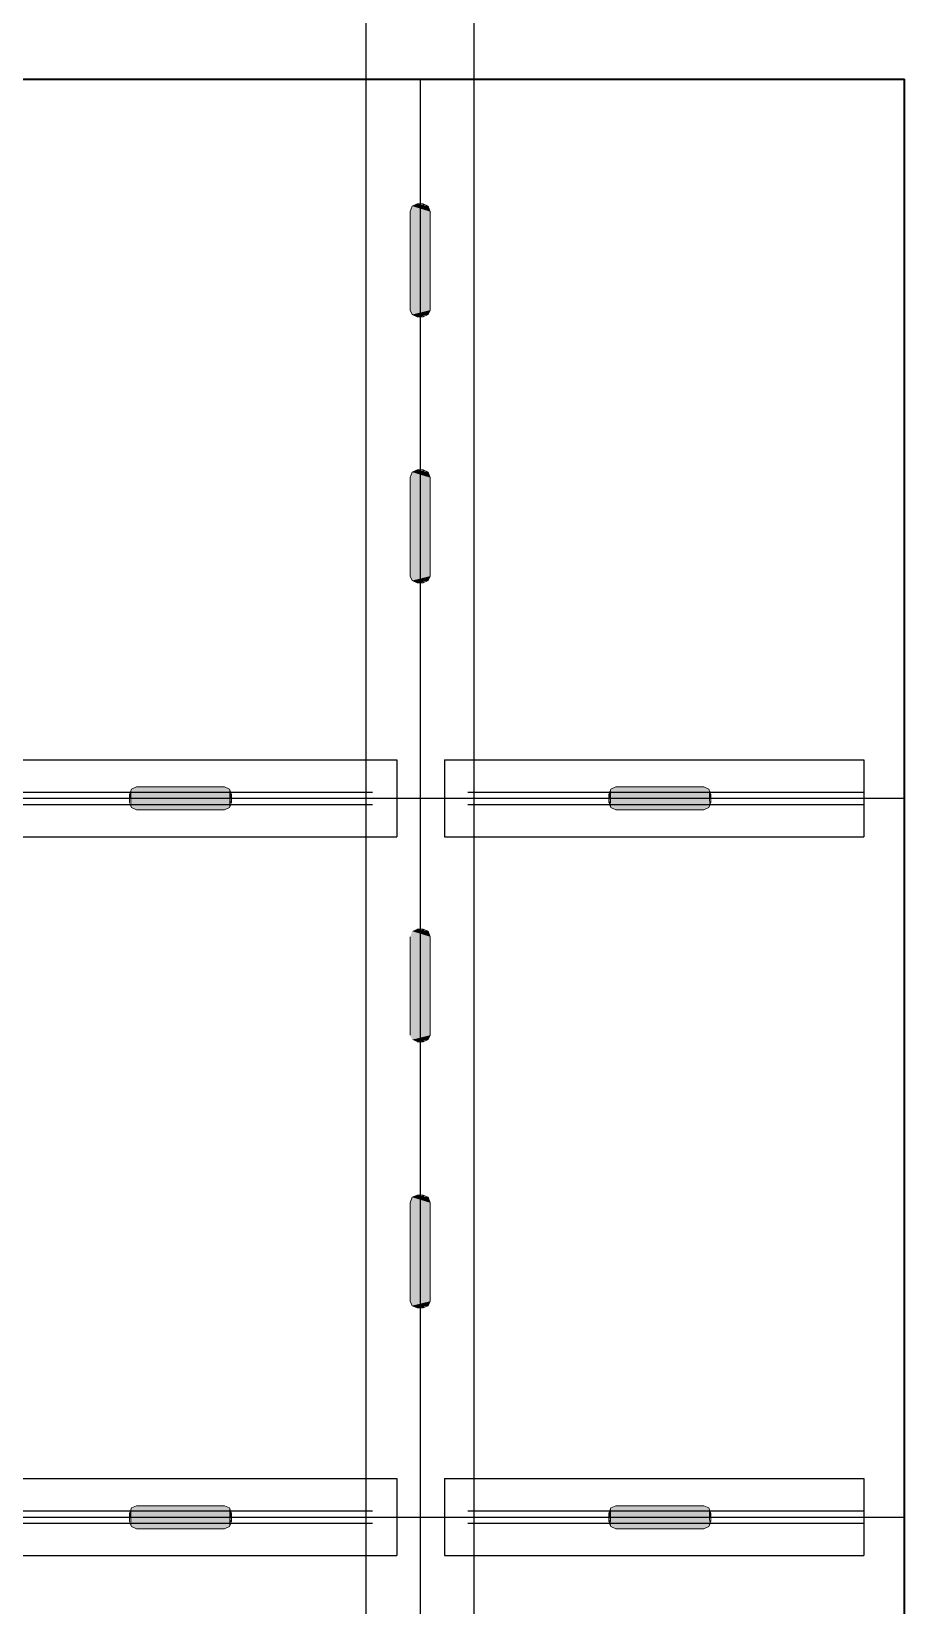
# Model space of a CAD drawing. Header units: inches. Extents: x 12838 to 25100, y 14333 to 18831.
# Drawn here: x 24463 to 25100, y 15483 to 16633 of the extents above; entities that cross this region are included whole.
import ezdxf

# ---------------------------------------------------------------- set-up
doc = ezdxf.new("R2010")
doc.units = ezdxf.units.IN
doc.header["$MEASUREMENT"] = 0
for name, color, linetype in [('1', 50, 'Continuous'), ('PDF2_Geometry', 7, 'Continuous'), ('PDF2_Solid Fills', 7, 'Continuous')]:
    doc.layers.add(name, color=color, linetype=linetype)

msp = doc.modelspace()

# ---------------------------------------------------------------- linework, layer by layer
at = {"linetype": 'ByBlock'}
for p, q in [((24746.54031, 16598.50247), (24746.54031, 14364.23628)), ((24746.54031, 16598.50247), (24746.54031, 14364.23628)), ((23871.79465, 16101.25247), (24729.60862, 16101.25247)), ((23871.79465, 16101.25247), (24729.60862, 16101.25247)), ((24729.60862, 16101.25247), (24729.60862, 16045.00247)), ((24729.60862, 16101.25247), (24729.60862, 16045.00247)), ((24764.45122, 16101.25247), (25070.63862, 16101.25247)), ((24764.45122, 16101.25247), (24764.45122, 16045.00247)), ((24764.45122, 16101.25247), (25070.63862, 16101.25247)), ((24764.45122, 16101.25247), (24764.45122, 16045.00247)), ((25070.63862, 16101.25247), (25070.63862, 16045.00247)), ((25070.63862, 16101.25247), (25070.63862, 16045.00247)), ((23824.71531, 16073.12747), (25100.46531, 16073.12747)), ((23824.71531, 16073.12747), (25100.46531, 16073.12747)), ((23871.79465, 16077.62747), (24711.66531, 16077.62747)), ((23871.79465, 16077.62747), (24711.66531, 16077.62747)), ((24781.41531, 16077.62747), (25070.63862, 16077.62747)), ((24781.41531, 16077.62747), (25070.63862, 16077.62747)), ((23871.79465, 16068.62747), (24711.66531, 16068.62747)), ((23871.79465, 16068.62747), (24711.66531, 16068.62747)), ((24781.41531, 16068.62747), (25070.63862, 16068.62747)), ((24781.41531, 16068.62747), (25070.63862, 16068.62747)), ((23871.79465, 16045.00247), (24729.60862, 16045.00247)), ((23871.79465, 16045.00247), (24729.60862, 16045.00247)), ((24764.45122, 16045.00247), (25070.63862, 16045.00247)), ((24764.45122, 16045.00247), (25070.63862, 16045.00247)), ((23871.79465, 15575.87747), (24729.60862, 15575.87747)), ((23871.79465, 15575.87747), (24729.60862, 15575.87747)), ((24729.60862, 15575.87747), (24729.60862, 15519.62747)), ((24729.60862, 15575.87747), (24729.60862, 15519.62747)), ((24764.45122, 15575.87747), (25070.63862, 15575.87747)), ((24764.45122, 15575.87747), (24764.45122, 15519.62747)), ((24764.45122, 15575.87747), (25070.63862, 15575.87747)), ((24764.45122, 15575.87747), (24764.45122, 15519.62747)), ((25070.63862, 15575.87747), (25070.63862, 15519.62747)), ((25070.63862, 15575.87747), (25070.63862, 15519.62747)), ((23871.79465, 15552.25247), (24711.66531, 15552.25247)), ((23871.79465, 15552.25247), (24711.66531, 15552.25247)), ((24781.41531, 15552.25247), (25070.63862, 15552.25247)), ((24781.41531, 15552.25247), (25070.63862, 15552.25247)), ((23824.71531, 15547.75247), (25100.46531, 15547.75247)), ((23824.71531, 15547.75247), (25100.46531, 15547.75247)), ((23871.79465, 15543.25247), (24711.66531, 15543.25247)), ((23871.79465, 15543.25247), (24711.66531, 15543.25247)), ((24781.41531, 15543.25247), (25070.63862, 15543.25247)), ((24781.41531, 15543.25247), (25070.63862, 15543.25247)), ((23871.79465, 15519.62747), (24729.60862, 15519.62747)), ((23871.79465, 15519.62747), (24729.60862, 15519.62747)), ((24764.45122, 15519.62747), (25070.63862, 15519.62747)), ((24764.45122, 15519.62747), (25070.63862, 15519.62747))]:
    msp.add_line(p, q, dxfattribs=at)
at = {"layer": '1', "linetype": 'ByBlock'}
for p, q in [((24707.16531, 14440.94844), (24707.16531, 18564.65507)), ((24785.91531, 14441.06226), (24786.11522, 18564.65507)), ((24785.91531, 14441.06226), (24785.91531, 18458.90507)), ((24707.16531, 14440.94844), (24707.16531, 18395.63183)), ((24711.66531, 16598.50247), (24781.41531, 16598.50247)), ((24711.66531, 16598.50247), (24781.41531, 16598.50247))]:
    msp.add_line(p, q, dxfattribs=at)
at = {"layer": '1', "linetype": 'ByBlock', "lineweight": 35}
for p in [(23852.84031, 16598.50247), (23852.84031, 16598.50247), (25100.46531, 14494.75247), (25100.46531, 14494.75247)]:
    msp.add_line(p, (25100.46531, 16598.50247), dxfattribs=at)
at = {"layer": 'PDF2_Geometry', "linetype": 'ByBlock', "lineweight": 18}
for p, q in [((24739.30817, 16501.80844), (24740.7546, 16505.81101)), ((24739.30817, 16501.80844), (24740.7546, 16505.81101)), ((24740.7546, 16505.81101), (24744.37067, 16507.41204)), ((24740.7546, 16505.81101), (24744.37067, 16507.41204)), ((24744.37067, 16507.41204), (24748.70996, 16507.41204)), ((24744.37067, 16507.41204), (24748.70996, 16507.41204)), ((24748.70996, 16507.41204), (24752.32603, 16505.81101)), ((24748.70996, 16507.41204), (24752.32603, 16505.81101)), ((24752.32603, 16505.81101), (24753.77246, 16501.80844)), ((24752.32603, 16505.81101), (24753.77246, 16501.80844)), ((24739.30817, 16429.76221), (24739.30817, 16501.80844)), ((24739.30817, 16429.76221), (24739.30817, 16501.80844)), ((24753.77246, 16501.80844), (24753.77246, 16429.76221)), ((24753.77246, 16501.80844), (24753.77246, 16429.76221)), ((24739.30817, 16429.76221), (24740.7546, 16426.56015)), ((24740.7546, 16426.56015), (24739.30817, 16429.76221)), ((24739.30817, 16429.76221), (24740.7546, 16426.56015)), ((24740.7546, 16426.56015), (24739.30817, 16429.76221)), ((24740.7546, 16426.56015), (24744.37067, 16424.95912)), ((24744.37067, 16424.95912), (24740.7546, 16426.56015)), ((24740.7546, 16426.56015), (24744.37067, 16424.95912)), ((24744.37067, 16424.95912), (24740.7546, 16426.56015)), ((24752.32603, 16426.56015), (24748.70996, 16424.95912)), ((24748.70996, 16424.95912), (24752.32603, 16426.56015)), ((24752.32603, 16426.56015), (24748.70996, 16424.95912)), ((24748.70996, 16424.95912), (24752.32603, 16426.56015)), ((24753.77246, 16429.76221), (24752.32603, 16426.56015)), ((24752.32603, 16426.56015), (24753.77246, 16429.76221)), ((24753.77246, 16429.76221), (24752.32603, 16426.56015)), ((24752.32603, 16426.56015), (24753.77246, 16429.76221)), ((24748.70996, 16424.95912), (24744.37067, 16424.95912)), ((24744.37067, 16424.95912), (24748.70996, 16424.95912)), ((24748.70996, 16424.95912), (24744.37067, 16424.95912)), ((24744.37067, 16424.95912), (24748.70996, 16424.95912)), ((24739.30817, 16307.40381), (24740.7546, 16311.40637)), ((24739.30817, 16307.40381), (24740.7546, 16311.40637)), ((24740.7546, 16311.40637), (24744.37067, 16313.0074)), ((24740.7546, 16311.40637), (24744.37067, 16313.0074)), ((24744.37067, 16313.0074), (24748.70996, 16313.0074)), ((24744.37067, 16313.0074), (24748.70996, 16313.0074)), ((24748.70996, 16313.0074), (24752.32603, 16311.40637)), ((24748.70996, 16313.0074), (24752.32603, 16311.40637)), ((24752.32603, 16311.40637), (24753.77246, 16307.40381)), ((24752.32603, 16311.40637), (24753.77246, 16307.40381)), ((24739.30817, 16235.35757), (24739.30817, 16307.40381)), ((24739.30817, 16235.35757), (24739.30817, 16307.40381)), ((24753.77246, 16307.40381), (24753.77246, 16235.35757)), ((24753.77246, 16307.40381), (24753.77246, 16235.35757)), ((24739.30817, 16235.35757), (24740.7546, 16232.15552)), ((24740.7546, 16232.15552), (24739.30817, 16235.35757)), ((24739.30817, 16235.35757), (24740.7546, 16232.15552)), ((24740.7546, 16232.15552), (24739.30817, 16235.35757)), ((24740.7546, 16232.15552), (24744.37067, 16230.55449)), ((24744.37067, 16230.55449), (24740.7546, 16232.15552)), ((24740.7546, 16232.15552), (24744.37067, 16230.55449)), ((24744.37067, 16230.55449), (24740.7546, 16232.15552)), ((24748.70996, 16230.55449), (24744.37067, 16230.55449)), ((24744.37067, 16230.55449), (24748.70996, 16230.55449)), ((24748.70996, 16230.55449), (24744.37067, 16230.55449)), ((24744.37067, 16230.55449), (24748.70996, 16230.55449)), ((24752.32603, 16232.15552), (24748.70996, 16230.55449)), ((24748.70996, 16230.55449), (24752.32603, 16232.15552)), ((24752.32603, 16232.15552), (24748.70996, 16230.55449)), ((24748.70996, 16230.55449), (24752.32603, 16232.15552)), ((24753.77246, 16235.35757), (24752.32603, 16232.15552)), ((24752.32603, 16232.15552), (24753.77246, 16235.35757)), ((24753.77246, 16235.35757), (24752.32603, 16232.15552)), ((24752.32603, 16232.15552), (24753.77246, 16235.35757)), ((24539.26869, 16081.42663), (24535.65262, 16079.8256)), ((24539.26869, 16081.42663), (24535.65262, 16079.8256)), ((24603.63476, 16081.42663), (24539.26869, 16081.42663)), ((24603.63476, 16081.42663), (24539.26869, 16081.42663)), ((24607.25083, 16079.8256), (24603.63476, 16081.42663)), ((24607.25083, 16079.8256), (24603.63476, 16081.42663)), ((24746.54031, 16085.37319), (24746.54031, 16073.36548)), ((24746.54031, 16085.37319), (24746.54031, 16073.36548)), ((24889.54349, 16081.44092), (24885.92741, 16079.8399)), ((24889.54349, 16081.44092), (24885.92741, 16079.8399)), ((24953.90956, 16081.44092), (24889.54349, 16081.44092)), ((24953.90956, 16081.44092), (24889.54349, 16081.44092)), ((24957.52563, 16079.8399), (24953.90956, 16081.44092)), ((24957.52563, 16079.8399), (24953.90956, 16081.44092)), ((24535.65262, 16079.8256), (24534.20619, 16075.82303)), ((24535.65262, 16079.8256), (24534.20619, 16075.82303)), ((24534.20619, 16075.82303), (24534.20619, 16070.21944)), ((24534.20619, 16075.82303), (24534.20619, 16070.21944)), ((24534.20619, 16070.21944), (24535.65262, 16066.21687)), ((24534.20619, 16070.21944), (24535.65262, 16066.21687)), ((24608.69726, 16075.82303), (24607.25083, 16079.8256)), ((24608.69726, 16075.82303), (24607.25083, 16079.8256)), ((24607.25083, 16066.21687), (24608.69726, 16070.21944)), ((24607.25083, 16066.21687), (24608.69726, 16070.21944)), ((24608.69726, 16070.21944), (24608.69726, 16075.82303)), ((24608.69726, 16070.21944), (24608.69726, 16075.82303)), ((24885.92741, 16079.8399), (24884.48099, 16075.83733)), ((24885.92741, 16079.8399), (24884.48099, 16075.83733)), ((24884.48099, 16075.83733), (24884.48099, 16070.23373)), ((24884.48099, 16075.83733), (24884.48099, 16070.23373)), ((24884.48099, 16070.23373), (24885.92741, 16066.23116)), ((24884.48099, 16070.23373), (24885.92741, 16066.23116)), ((24958.97206, 16075.83733), (24957.52563, 16079.8399)), ((24958.97206, 16075.83733), (24957.52563, 16079.8399)), ((24957.52563, 16066.23116), (24958.97206, 16070.23373)), ((24957.52563, 16066.23116), (24958.97206, 16070.23373)), ((24958.97206, 16070.23373), (24958.97206, 16075.83733)), ((24958.97206, 16070.23373), (24958.97206, 16075.83733)), ((24535.65262, 16066.21687), (24539.26869, 16064.61584)), ((24535.65262, 16066.21687), (24539.26869, 16064.61584)), ((24539.26869, 16064.61584), (24603.63476, 16064.61584)), ((24539.26869, 16064.61584), (24603.63476, 16064.61584)), ((24603.63476, 16064.61584), (24607.25083, 16066.21687)), ((24603.63476, 16064.61584), (24607.25083, 16066.21687)), ((24885.92741, 16066.23116), (24889.54349, 16064.63014)), ((24885.92741, 16066.23116), (24889.54349, 16064.63014)), ((24889.54349, 16064.63014), (24953.90956, 16064.63014)), ((24889.54349, 16064.63014), (24953.90956, 16064.63014)), ((24953.90956, 16064.63014), (24957.52563, 16066.23116)), ((24953.90956, 16064.63014), (24957.52563, 16066.23116)), ((24744.37067, 15977.53704), (24748.70996, 15977.53704)), ((24744.37067, 15977.53704), (24748.70996, 15977.53704)), ((24748.70996, 15977.53704), (24752.32603, 15975.93601)), ((24748.70996, 15977.53704), (24752.32603, 15975.93601)), ((24739.30817, 15899.88721), (24739.30817, 15971.93344)), ((24739.30817, 15899.88721), (24739.30817, 15971.93344)), ((24752.32603, 15975.93601), (24753.77246, 15971.93344)), ((24752.32603, 15975.93601), (24753.77246, 15971.93344)), ((24753.77246, 15971.93344), (24753.77246, 15899.88721)), ((24753.77246, 15971.93344), (24753.77246, 15899.88721)), ((24752.32603, 15896.68515), (24748.70996, 15895.08412)), ((24748.70996, 15895.08412), (24752.32603, 15896.68515)), ((24752.32603, 15896.68515), (24748.70996, 15895.08412)), ((24748.70996, 15895.08412), (24752.32603, 15896.68515)), ((24753.77246, 15899.88721), (24752.32603, 15896.68515)), ((24752.32603, 15896.68515), (24753.77246, 15899.88721)), ((24753.77246, 15899.88721), (24752.32603, 15896.68515)), ((24752.32603, 15896.68515), (24753.77246, 15899.88721)), ((24748.70996, 15895.08412), (24744.37067, 15895.08412)), ((24744.37067, 15895.08412), (24748.70996, 15895.08412)), ((24748.70996, 15895.08412), (24744.37067, 15895.08412)), ((24744.37067, 15895.08412), (24748.70996, 15895.08412)), ((24739.30817, 15777.52881), (24740.7546, 15781.53137)), ((24739.30817, 15777.52881), (24740.7546, 15781.53137)), ((24740.7546, 15781.53137), (24744.37067, 15783.1324)), ((24740.7546, 15781.53137), (24744.37067, 15783.1324)), ((24744.37067, 15783.1324), (24748.70996, 15783.1324)), ((24744.37067, 15783.1324), (24748.70996, 15783.1324)), ((24748.70996, 15783.1324), (24752.32603, 15781.53137)), ((24748.70996, 15783.1324), (24752.32603, 15781.53137)), ((24752.32603, 15781.53137), (24753.77246, 15777.52881)), ((24752.32603, 15781.53137), (24753.77246, 15777.52881)), ((24739.30817, 15705.48257), (24739.30817, 15777.52881)), ((24739.30817, 15705.48257), (24739.30817, 15777.52881)), ((24753.77246, 15777.52881), (24753.77246, 15705.48257)), ((24753.77246, 15777.52881), (24753.77246, 15705.48257)), ((24739.30817, 15705.48257), (24740.7546, 15702.28052)), ((24740.7546, 15702.28052), (24739.30817, 15705.48257)), ((24739.30817, 15705.48257), (24740.7546, 15702.28052)), ((24740.7546, 15702.28052), (24739.30817, 15705.48257)), ((24740.7546, 15702.28052), (24744.37067, 15700.67949)), ((24744.37067, 15700.67949), (24740.7546, 15702.28052)), ((24740.7546, 15702.28052), (24744.37067, 15700.67949)), ((24744.37067, 15700.67949), (24740.7546, 15702.28052)), ((24748.70996, 15700.67949), (24744.37067, 15700.67949)), ((24744.37067, 15700.67949), (24748.70996, 15700.67949)), ((24748.70996, 15700.67949), (24744.37067, 15700.67949)), ((24744.37067, 15700.67949), (24748.70996, 15700.67949)), ((24752.32603, 15702.28052), (24748.70996, 15700.67949)), ((24748.70996, 15700.67949), (24752.32603, 15702.28052)), ((24752.32603, 15702.28052), (24748.70996, 15700.67949)), ((24748.70996, 15700.67949), (24752.32603, 15702.28052)), ((24753.77246, 15705.48257), (24752.32603, 15702.28052)), ((24752.32603, 15702.28052), (24753.77246, 15705.48257)), ((24753.77246, 15705.48257), (24752.32603, 15702.28052)), ((24752.32603, 15702.28052), (24753.77246, 15705.48257)), ((24535.65262, 15554.4506), (24534.20619, 15550.44803)), ((24535.65262, 15554.4506), (24534.20619, 15550.44803)), ((24539.26869, 15556.05163), (24535.65262, 15554.4506)), ((24539.26869, 15556.05163), (24535.65262, 15554.4506)), ((24603.63476, 15556.05163), (24539.26869, 15556.05163)), ((24603.63476, 15556.05163), (24539.26869, 15556.05163)), ((24607.25083, 15554.4506), (24603.63476, 15556.05163)), ((24607.25083, 15554.4506), (24603.63476, 15556.05163)), ((24608.69726, 15550.44803), (24607.25083, 15554.4506)), ((24608.69726, 15550.44803), (24607.25083, 15554.4506)), ((24885.92741, 15554.4649), (24884.48099, 15550.46233)), ((24885.92741, 15554.4649), (24884.48099, 15550.46233)), ((24889.54349, 15556.06592), (24885.92741, 15554.4649)), ((24889.54349, 15556.06592), (24885.92741, 15554.4649)), ((24953.90956, 15556.06592), (24889.54349, 15556.06592)), ((24953.90956, 15556.06592), (24889.54349, 15556.06592)), ((24957.52563, 15554.4649), (24953.90956, 15556.06592)), ((24957.52563, 15554.4649), (24953.90956, 15556.06592)), ((24958.97206, 15550.46233), (24957.52563, 15554.4649)), ((24958.97206, 15550.46233), (24957.52563, 15554.4649)), ((24534.20619, 15550.44803), (24534.20619, 15544.84444)), ((24534.20619, 15550.44803), (24534.20619, 15544.84444)), ((24534.20619, 15544.84444), (24535.65262, 15540.84187)), ((24534.20619, 15544.84444), (24535.65262, 15540.84187)), ((24535.65262, 15540.84187), (24539.26869, 15539.24084)), ((24535.65262, 15540.84187), (24539.26869, 15539.24084)), ((24603.63476, 15539.24084), (24607.25083, 15540.84187)), ((24603.63476, 15539.24084), (24607.25083, 15540.84187)), ((24607.25083, 15540.84187), (24608.69726, 15544.84444)), ((24607.25083, 15540.84187), (24608.69726, 15544.84444)), ((24608.69726, 15544.84444), (24608.69726, 15550.44803)), ((24608.69726, 15544.84444), (24608.69726, 15550.44803)), ((24884.48099, 15550.46233), (24884.48099, 15544.85873)), ((24884.48099, 15550.46233), (24884.48099, 15544.85873)), ((24884.48099, 15544.85873), (24885.92741, 15540.85616)), ((24884.48099, 15544.85873), (24885.92741, 15540.85616)), ((24885.92741, 15540.85616), (24889.54349, 15539.25514)), ((24885.92741, 15540.85616), (24889.54349, 15539.25514)), ((24953.90956, 15539.25514), (24957.52563, 15540.85616)), ((24953.90956, 15539.25514), (24957.52563, 15540.85616)), ((24957.52563, 15540.85616), (24958.97206, 15544.85873)), ((24957.52563, 15540.85616), (24958.97206, 15544.85873)), ((24958.97206, 15544.85873), (24958.97206, 15550.46233)), ((24958.97206, 15544.85873), (24958.97206, 15550.46233)), ((24539.26869, 15539.24084), (24603.63476, 15539.24084)), ((24539.26869, 15539.24084), (24603.63476, 15539.24084)), ((24889.54349, 15539.25514), (24953.90956, 15539.25514)), ((24889.54349, 15539.25514), (24953.90956, 15539.25514))]:
    msp.add_line(p, q, dxfattribs=at)
at = {"layer": 'PDF2_Geometry', "linetype": 'ByBlock', "lineweight": 9}
for p, q in [((24534.92941, 16067.8179), (24535.65262, 16066.21687)), ((24535.65262, 16066.21687), (24534.92941, 16067.8179)), ((24534.92941, 16067.8179), (24534.92941, 16067.8179)), ((24534.92941, 16067.8179), (24535.65262, 16066.21687)), ((24535.65262, 16066.21687), (24534.92941, 16067.8179)), ((24534.92941, 16067.8179), (24534.92941, 16067.8179)), ((24607.97405, 16067.8179), (24607.25083, 16066.21687)), ((24607.25083, 16066.21687), (24607.97405, 16067.8179)), ((24607.97405, 16067.8179), (24607.25083, 16066.21687)), ((24607.25083, 16066.21687), (24607.97405, 16067.8179)), ((24607.97405, 16067.8179), (24607.97405, 16067.8179)), ((24607.97405, 16067.8179), (24607.97405, 16067.8179)), ((24885.2042, 16067.83219), (24885.92741, 16066.23116)), ((24885.92741, 16066.23116), (24885.2042, 16067.83219)), ((24885.2042, 16067.83219), (24885.2042, 16067.83219)), ((24885.2042, 16067.83219), (24885.92741, 16066.23116)), ((24885.92741, 16066.23116), (24885.2042, 16067.83219)), ((24885.2042, 16067.83219), (24885.2042, 16067.83219)), ((24958.24884, 16067.83219), (24957.52563, 16066.23116)), ((24957.52563, 16066.23116), (24958.24884, 16067.83219)), ((24958.24884, 16067.83219), (24957.52563, 16066.23116)), ((24957.52563, 16066.23116), (24958.24884, 16067.83219)), ((24958.24884, 16067.83219), (24958.24884, 16067.83219)), ((24958.24884, 16067.83219), (24958.24884, 16067.83219)), ((24534.92941, 15542.4429), (24535.65262, 15540.84187)), ((24535.65262, 15540.84187), (24534.92941, 15542.4429)), ((24534.92941, 15542.4429), (24534.92941, 15542.4429)), ((24534.92941, 15542.4429), (24535.65262, 15540.84187)), ((24535.65262, 15540.84187), (24534.92941, 15542.4429)), ((24534.92941, 15542.4429), (24534.92941, 15542.4429)), ((24607.97405, 15542.4429), (24607.25083, 15540.84187)), ((24607.25083, 15540.84187), (24607.97405, 15542.4429)), ((24607.97405, 15542.4429), (24607.25083, 15540.84187)), ((24607.25083, 15540.84187), (24607.97405, 15542.4429)), ((24607.97405, 15542.4429), (24607.97405, 15542.4429)), ((24607.97405, 15542.4429), (24607.97405, 15542.4429)), ((24885.2042, 15542.45719), (24885.92741, 15540.85616)), ((24885.92741, 15540.85616), (24885.2042, 15542.45719)), ((24885.2042, 15542.45719), (24885.2042, 15542.45719)), ((24885.2042, 15542.45719), (24885.92741, 15540.85616)), ((24885.92741, 15540.85616), (24885.2042, 15542.45719)), ((24885.2042, 15542.45719), (24885.2042, 15542.45719)), ((24958.24884, 15542.45719), (24957.52563, 15540.85616)), ((24957.52563, 15540.85616), (24958.24884, 15542.45719)), ((24958.24884, 15542.45719), (24957.52563, 15540.85616)), ((24957.52563, 15540.85616), (24958.24884, 15542.45719)), ((24958.24884, 15542.45719), (24958.24884, 15542.45719)), ((24958.24884, 15542.45719), (24958.24884, 15542.45719))]:
    msp.add_line(p, q, dxfattribs=at)
at = {"layer": 'PDF2_Solid Fills', "linetype": 'ByBlock', "transparency": 33554559}
for points in [[(24739.30817, 16501.80844), (24740.7546, 16505.81101), (24753.77246, 16501.80844)], [(24739.30817, 16501.80844), (24740.7546, 16505.81101), (24753.77246, 16501.80844)], [(24740.7546, 16505.81101), (24744.37067, 16507.41204), (24748.70996, 16507.41204)], [(24752.32603, 16505.81101), (24740.7546, 16505.81101), (24744.37067, 16507.41204)], [(24740.7546, 16505.81101), (24744.37067, 16507.41204), (24744.37067, 16507.41204)], [(24740.7546, 16505.81101), (24744.37067, 16507.41204), (24748.70996, 16507.41204)], [(24752.32603, 16505.81101), (24740.7546, 16505.81101), (24744.37067, 16507.41204)], [(24740.7546, 16505.81101), (24744.37067, 16507.41204), (24744.37067, 16507.41204)], [(24740.7546, 16505.81101), (24753.77246, 16501.80844), (24752.32603, 16505.81101)], [(24740.7546, 16505.81101), (24753.77246, 16501.80844), (24752.32603, 16505.81101)], [(24752.32603, 16505.81101), (24752.32603, 16505.81101), (24744.37067, 16507.41204)], [(24752.32603, 16505.81101), (24752.32603, 16505.81101), (24744.37067, 16507.41204)], [(24747.98674, 16506.61152), (24749.43317, 16505.81101), (24746.54031, 16506.61152)], [(24747.98674, 16506.61152), (24749.43317, 16505.81101), (24746.54031, 16506.61152)], [(24750.15638, 16506.61152), (24748.70996, 16507.41204), (24747.98674, 16506.61152)], [(24750.15638, 16506.61152), (24748.70996, 16507.41204), (24747.98674, 16506.61152)], [(24749.43317, 16506.61152), (24747.98674, 16506.61152), (24749.43317, 16505.81101)], [(24749.43317, 16506.61152), (24747.98674, 16506.61152), (24749.43317, 16505.81101)], [(24749.43317, 16506.61152), (24747.98674, 16506.61152), (24749.43317, 16505.81101)], [(24749.43317, 16506.61152), (24747.98674, 16506.61152), (24749.43317, 16505.81101)], [(24748.70996, 16507.41204), (24752.32603, 16505.81101), (24752.32603, 16505.81101)], [(24748.70996, 16507.41204), (24752.32603, 16505.81101), (24752.32603, 16505.81101)], [(24750.15638, 16506.61152), (24752.32603, 16505.81101), (24750.8796, 16506.61152)], [(24750.15638, 16506.61152), (24752.32603, 16505.81101), (24750.8796, 16506.61152)], [(24739.30817, 16429.76221), (24739.30817, 16501.80844), (24753.77246, 16429.76221)], [(24739.30817, 16501.80844), (24753.77246, 16429.76221), (24753.77246, 16501.80844)], [(24739.30817, 16429.76221), (24739.30817, 16501.80844), (24753.77246, 16429.76221)], [(24739.30817, 16501.80844), (24753.77246, 16429.76221), (24753.77246, 16501.80844)], [(24739.30817, 16429.76221), (24740.7546, 16426.56015), (24753.77246, 16429.76221)], [(24739.30817, 16429.76221), (24740.7546, 16426.56015), (24753.77246, 16429.76221)], [(24740.7546, 16426.56015), (24753.77246, 16429.76221), (24752.32603, 16426.56015)], [(24740.7546, 16426.56015), (24753.77246, 16429.76221), (24752.32603, 16426.56015)], [(24740.7546, 16426.56015), (24744.37067, 16424.95912), (24748.70996, 16424.95912)], [(24752.32603, 16426.56015), (24740.7546, 16426.56015), (24744.37067, 16424.95912)], [(24740.7546, 16426.56015), (24744.37067, 16424.95912), (24744.37067, 16424.95912)], [(24740.7546, 16426.56015), (24744.37067, 16424.95912), (24748.70996, 16424.95912)], [(24752.32603, 16426.56015), (24740.7546, 16426.56015), (24744.37067, 16424.95912)], [(24740.7546, 16426.56015), (24744.37067, 16424.95912), (24744.37067, 16424.95912)], [(24752.32603, 16426.56015), (24752.32603, 16426.56015), (24744.37067, 16424.95912)], [(24752.32603, 16426.56015), (24752.32603, 16426.56015), (24744.37067, 16424.95912)], [(24749.43317, 16425.75964), (24746.54031, 16424.95912), (24747.98674, 16425.75964)], [(24749.43317, 16425.75964), (24746.54031, 16424.95912), (24747.98674, 16425.75964)], [(24750.15638, 16425.75964), (24748.70996, 16424.95912), (24747.98674, 16425.75964)], [(24750.15638, 16425.75964), (24748.70996, 16424.95912), (24747.98674, 16425.75964)], [(24748.70996, 16424.95912), (24752.32603, 16426.56015), (24752.32603, 16426.56015)], [(24748.70996, 16424.95912), (24752.32603, 16426.56015), (24752.32603, 16426.56015)], [(24750.15638, 16425.75964), (24752.32603, 16426.56015), (24750.8796, 16425.75964)], [(24750.15638, 16425.75964), (24752.32603, 16426.56015), (24750.8796, 16425.75964)], [(24739.30817, 16307.40381), (24740.7546, 16311.40637), (24753.77246, 16307.40381)], [(24739.30817, 16307.40381), (24740.7546, 16311.40637), (24753.77246, 16307.40381)], [(24740.7546, 16311.40637), (24744.37067, 16313.0074), (24748.70996, 16313.0074)], [(24752.32603, 16311.40637), (24740.7546, 16311.40637), (24744.37067, 16313.0074)], [(24740.7546, 16311.40637), (24744.37067, 16313.0074), (24744.37067, 16313.0074)], [(24740.7546, 16311.40637), (24744.37067, 16313.0074), (24748.70996, 16313.0074)], [(24752.32603, 16311.40637), (24740.7546, 16311.40637), (24744.37067, 16313.0074)], [(24740.7546, 16311.40637), (24744.37067, 16313.0074), (24744.37067, 16313.0074)], [(24740.7546, 16311.40637), (24753.77246, 16307.40381), (24752.32603, 16311.40637)], [(24740.7546, 16311.40637), (24753.77246, 16307.40381), (24752.32603, 16311.40637)], [(24752.32603, 16311.40637), (24752.32603, 16311.40637), (24744.37067, 16313.0074)], [(24752.32603, 16311.40637), (24752.32603, 16311.40637), (24744.37067, 16313.0074)], [(24747.98674, 16312.20689), (24749.43317, 16311.40637), (24746.54031, 16312.20689)], [(24747.98674, 16312.20689), (24749.43317, 16311.40637), (24746.54031, 16312.20689)], [(24750.15638, 16312.20689), (24748.70996, 16313.0074), (24747.98674, 16312.20689)], [(24750.15638, 16312.20689), (24748.70996, 16313.0074), (24747.98674, 16312.20689)], [(24749.43317, 16312.20689), (24747.98674, 16312.20689), (24749.43317, 16311.40637)], [(24749.43317, 16312.20689), (24747.98674, 16312.20689), (24749.43317, 16311.40637)], [(24749.43317, 16312.20689), (24747.98674, 16312.20689), (24749.43317, 16311.40637)], [(24749.43317, 16312.20689), (24747.98674, 16312.20689), (24749.43317, 16311.40637)], [(24748.70996, 16313.0074), (24752.32603, 16311.40637), (24752.32603, 16311.40637)], [(24748.70996, 16313.0074), (24752.32603, 16311.40637), (24752.32603, 16311.40637)], [(24750.15638, 16312.20689), (24752.32603, 16311.40637), (24750.8796, 16312.20689)], [(24750.15638, 16312.20689), (24752.32603, 16311.40637), (24750.8796, 16312.20689)], [(24739.30817, 16235.35757), (24739.30817, 16307.40381), (24753.77246, 16235.35757)], [(24739.30817, 16307.40381), (24753.77246, 16235.35757), (24753.77246, 16307.40381)], [(24739.30817, 16235.35757), (24739.30817, 16307.40381), (24753.77246, 16235.35757)], [(24739.30817, 16307.40381), (24753.77246, 16235.35757), (24753.77246, 16307.40381)], [(24739.30817, 16235.35757), (24740.7546, 16232.15552), (24753.77246, 16235.35757)], [(24739.30817, 16235.35757), (24740.7546, 16232.15552), (24753.77246, 16235.35757)], [(24740.7546, 16232.15552), (24753.77246, 16235.35757), (24752.32603, 16232.15552)], [(24740.7546, 16232.15552), (24753.77246, 16235.35757), (24752.32603, 16232.15552)], [(24740.7546, 16232.15552), (24744.37067, 16230.55449), (24748.70996, 16230.55449)], [(24752.32603, 16232.15552), (24740.7546, 16232.15552), (24744.37067, 16230.55449)], [(24740.7546, 16232.15552), (24744.37067, 16230.55449), (24744.37067, 16230.55449)], [(24740.7546, 16232.15552), (24744.37067, 16230.55449), (24748.70996, 16230.55449)], [(24752.32603, 16232.15552), (24740.7546, 16232.15552), (24744.37067, 16230.55449)], [(24740.7546, 16232.15552), (24744.37067, 16230.55449), (24744.37067, 16230.55449)], [(24752.32603, 16232.15552), (24752.32603, 16232.15552), (24744.37067, 16230.55449)], [(24752.32603, 16232.15552), (24752.32603, 16232.15552), (24744.37067, 16230.55449)], [(24749.43317, 16231.35501), (24746.54031, 16230.55449), (24747.98674, 16231.35501)], [(24749.43317, 16231.35501), (24746.54031, 16230.55449), (24747.98674, 16231.35501)], [(24750.15638, 16231.35501), (24748.70996, 16230.55449), (24747.98674, 16231.35501)], [(24750.15638, 16231.35501), (24748.70996, 16230.55449), (24747.98674, 16231.35501)], [(24748.70996, 16230.55449), (24752.32603, 16232.15552), (24752.32603, 16232.15552)], [(24748.70996, 16230.55449), (24752.32603, 16232.15552), (24752.32603, 16232.15552)], [(24750.15638, 16231.35501), (24752.32603, 16232.15552), (24750.8796, 16231.35501)], [(24750.15638, 16231.35501), (24752.32603, 16232.15552), (24750.8796, 16231.35501)], [(24539.26869, 16081.42663), (24535.65262, 16079.8256), (24539.26869, 16064.61584)], [(24539.26869, 16081.42663), (24535.65262, 16079.8256), (24539.26869, 16064.61584)], [(24539.26869, 16081.42663), (24603.63476, 16081.42663), (24539.26869, 16064.61584)], [(24603.63476, 16081.42663), (24539.26869, 16064.61584), (24603.63476, 16064.61584)], [(24539.26869, 16081.42663), (24603.63476, 16081.42663), (24539.26869, 16064.61584)], [(24603.63476, 16081.42663), (24539.26869, 16064.61584), (24603.63476, 16064.61584)], [(24603.63476, 16081.42663), (24607.25083, 16079.8256), (24603.63476, 16064.61584)], [(24603.63476, 16081.42663), (24607.25083, 16079.8256), (24603.63476, 16064.61584)], [(24889.54349, 16081.44092), (24885.92741, 16079.8399), (24889.54349, 16064.63014)], [(24889.54349, 16081.44092), (24885.92741, 16079.8399), (24889.54349, 16064.63014)], [(24889.54349, 16081.44092), (24953.90956, 16081.44092), (24889.54349, 16064.63014)], [(24953.90956, 16081.44092), (24889.54349, 16064.63014), (24953.90956, 16064.63014)], [(24889.54349, 16081.44092), (24953.90956, 16081.44092), (24889.54349, 16064.63014)], [(24953.90956, 16081.44092), (24889.54349, 16064.63014), (24953.90956, 16064.63014)], [(24953.90956, 16081.44092), (24957.52563, 16079.8399), (24953.90956, 16064.63014)], [(24953.90956, 16081.44092), (24957.52563, 16079.8399), (24953.90956, 16064.63014)], [(24535.65262, 16066.21687), (24535.65262, 16079.8256), (24534.20619, 16075.82303)], [(24535.65262, 16079.8256), (24534.20619, 16075.82303), (24534.20619, 16075.82303)], [(24535.65262, 16079.8256), (24534.20619, 16075.82303), (24534.20619, 16070.21944)], [(24535.65262, 16066.21687), (24535.65262, 16079.8256), (24534.20619, 16075.82303)], [(24535.65262, 16079.8256), (24534.20619, 16075.82303), (24534.20619, 16075.82303)], [(24535.65262, 16079.8256), (24534.20619, 16075.82303), (24534.20619, 16070.21944)], [(24535.65262, 16066.21687), (24535.65262, 16066.21687), (24534.20619, 16075.82303)], [(24535.65262, 16066.21687), (24535.65262, 16066.21687), (24534.20619, 16075.82303)], [(24534.92941, 16067.8179), (24534.20619, 16070.21944), (24534.92941, 16071.01995)], [(24534.92941, 16067.8179), (24534.20619, 16070.21944), (24534.92941, 16071.01995)], [(24534.20619, 16070.21944), (24535.65262, 16066.21687), (24535.65262, 16066.21687)], [(24534.20619, 16070.21944), (24535.65262, 16066.21687), (24535.65262, 16066.21687)], [(24535.65262, 16079.8256), (24539.26869, 16064.61584), (24535.65262, 16066.21687)], [(24535.65262, 16079.8256), (24539.26869, 16064.61584), (24535.65262, 16066.21687)], [(24607.25083, 16079.8256), (24603.63476, 16064.61584), (24607.25083, 16066.21687)], [(24607.25083, 16079.8256), (24603.63476, 16064.61584), (24607.25083, 16066.21687)], [(24607.25083, 16066.21687), (24607.25083, 16079.8256), (24608.69726, 16075.82303)], [(24607.25083, 16079.8256), (24608.69726, 16075.82303), (24608.69726, 16075.82303)], [(24607.25083, 16079.8256), (24608.69726, 16075.82303), (24608.69726, 16070.21944)], [(24607.25083, 16066.21687), (24607.25083, 16079.8256), (24608.69726, 16075.82303)], [(24607.25083, 16079.8256), (24608.69726, 16075.82303), (24608.69726, 16075.82303)], [(24607.25083, 16079.8256), (24608.69726, 16075.82303), (24608.69726, 16070.21944)], [(24607.25083, 16066.21687), (24607.25083, 16066.21687), (24608.69726, 16075.82303)], [(24607.25083, 16066.21687), (24607.25083, 16066.21687), (24608.69726, 16075.82303)], [(24608.69726, 16070.21944), (24607.25083, 16066.21687), (24607.25083, 16066.21687)], [(24608.69726, 16070.21944), (24607.25083, 16066.21687), (24607.25083, 16066.21687)], [(24607.97405, 16067.8179), (24608.69726, 16070.21944), (24607.97405, 16071.01995)], [(24607.97405, 16067.8179), (24608.69726, 16070.21944), (24607.97405, 16071.01995)], [(24885.92741, 16066.23116), (24885.92741, 16079.8399), (24884.48099, 16075.83733)], [(24885.92741, 16079.8399), (24884.48099, 16075.83733), (24884.48099, 16075.83733)], [(24885.92741, 16079.8399), (24884.48099, 16075.83733), (24884.48099, 16070.23373)], [(24885.92741, 16066.23116), (24885.92741, 16079.8399), (24884.48099, 16075.83733)], [(24885.92741, 16079.8399), (24884.48099, 16075.83733), (24884.48099, 16075.83733)], [(24885.92741, 16079.8399), (24884.48099, 16075.83733), (24884.48099, 16070.23373)], [(24885.92741, 16066.23116), (24885.92741, 16066.23116), (24884.48099, 16075.83733)], [(24885.92741, 16066.23116), (24885.92741, 16066.23116), (24884.48099, 16075.83733)], [(24885.2042, 16067.83219), (24884.48099, 16070.23373), (24885.2042, 16071.03425)], [(24885.2042, 16067.83219), (24884.48099, 16070.23373), (24885.2042, 16071.03425)], [(24884.48099, 16070.23373), (24885.92741, 16066.23116), (24885.92741, 16066.23116)], [(24884.48099, 16070.23373), (24885.92741, 16066.23116), (24885.92741, 16066.23116)], [(24885.92741, 16079.8399), (24889.54349, 16064.63014), (24885.92741, 16066.23116)], [(24885.92741, 16079.8399), (24889.54349, 16064.63014), (24885.92741, 16066.23116)], [(24957.52563, 16079.8399), (24953.90956, 16064.63014), (24957.52563, 16066.23116)], [(24957.52563, 16079.8399), (24953.90956, 16064.63014), (24957.52563, 16066.23116)], [(24957.52563, 16066.23116), (24957.52563, 16079.8399), (24958.97206, 16075.83733)], [(24957.52563, 16079.8399), (24958.97206, 16075.83733), (24958.97206, 16075.83733)], [(24957.52563, 16079.8399), (24958.97206, 16075.83733), (24958.97206, 16070.23373)], [(24957.52563, 16066.23116), (24957.52563, 16079.8399), (24958.97206, 16075.83733)], [(24957.52563, 16079.8399), (24958.97206, 16075.83733), (24958.97206, 16075.83733)], [(24957.52563, 16079.8399), (24958.97206, 16075.83733), (24958.97206, 16070.23373)], [(24957.52563, 16066.23116), (24957.52563, 16066.23116), (24958.97206, 16075.83733)], [(24957.52563, 16066.23116), (24957.52563, 16066.23116), (24958.97206, 16075.83733)], [(24958.97206, 16070.23373), (24957.52563, 16066.23116), (24957.52563, 16066.23116)], [(24958.97206, 16070.23373), (24957.52563, 16066.23116), (24957.52563, 16066.23116)], [(24958.24884, 16067.83219), (24958.97206, 16070.23373), (24958.24884, 16071.03425)], [(24958.24884, 16067.83219), (24958.97206, 16070.23373), (24958.24884, 16071.03425)], [(24740.7546, 15975.93601), (24744.37067, 15977.53704), (24748.70996, 15977.53704)], [(24752.32603, 15975.93601), (24740.7546, 15975.93601), (24744.37067, 15977.53704)], [(24740.7546, 15975.93601), (24744.37067, 15977.53704), (24748.70996, 15977.53704)], [(24752.32603, 15975.93601), (24740.7546, 15975.93601), (24744.37067, 15977.53704)], [(24752.32603, 15975.93601), (24752.32603, 15975.93601), (24744.37067, 15977.53704)], [(24752.32603, 15975.93601), (24752.32603, 15975.93601), (24744.37067, 15977.53704)], [(24747.98674, 15976.73652), (24749.43317, 15975.93601), (24746.54031, 15976.73652)], [(24747.98674, 15976.73652), (24749.43317, 15975.93601), (24746.54031, 15976.73652)], [(24750.15638, 15976.73652), (24748.70996, 15977.53704), (24747.98674, 15976.73652)], [(24750.15638, 15976.73652), (24748.70996, 15977.53704), (24747.98674, 15976.73652)], [(24749.43317, 15976.73652), (24747.98674, 15976.73652), (24749.43317, 15975.93601)], [(24749.43317, 15976.73652), (24747.98674, 15976.73652), (24749.43317, 15975.93601)], [(24749.43317, 15976.73652), (24747.98674, 15976.73652), (24749.43317, 15975.93601)], [(24749.43317, 15976.73652), (24747.98674, 15976.73652), (24749.43317, 15975.93601)], [(24748.70996, 15977.53704), (24752.32603, 15975.93601), (24752.32603, 15975.93601)], [(24748.70996, 15977.53704), (24752.32603, 15975.93601), (24752.32603, 15975.93601)], [(24750.15638, 15976.73652), (24752.32603, 15975.93601), (24750.8796, 15976.73652)], [(24750.15638, 15976.73652), (24752.32603, 15975.93601), (24750.8796, 15976.73652)], [(24739.30817, 15971.93344), (24740.7546, 15975.93601), (24753.77246, 15971.93344)], [(24739.30817, 15971.93344), (24740.7546, 15975.93601), (24753.77246, 15971.93344)], [(24739.30817, 15899.88721), (24739.30817, 15971.93344), (24753.77246, 15899.88721)], [(24739.30817, 15971.93344), (24753.77246, 15899.88721), (24753.77246, 15971.93344)], [(24739.30817, 15899.88721), (24739.30817, 15971.93344), (24753.77246, 15899.88721)], [(24739.30817, 15971.93344), (24753.77246, 15899.88721), (24753.77246, 15971.93344)], [(24740.7546, 15975.93601), (24753.77246, 15971.93344), (24752.32603, 15975.93601)], [(24740.7546, 15975.93601), (24753.77246, 15971.93344), (24752.32603, 15975.93601)], [(24739.30817, 15899.88721), (24740.7546, 15896.68515), (24753.77246, 15899.88721)], [(24739.30817, 15899.88721), (24740.7546, 15896.68515), (24753.77246, 15899.88721)], [(24740.7546, 15896.68515), (24753.77246, 15899.88721), (24752.32603, 15896.68515)], [(24740.7546, 15896.68515), (24753.77246, 15899.88721), (24752.32603, 15896.68515)], [(24740.7546, 15896.68515), (24744.37067, 15895.08412), (24748.70996, 15895.08412)], [(24752.32603, 15896.68515), (24740.7546, 15896.68515), (24744.37067, 15895.08412)], [(24740.7546, 15896.68515), (24744.37067, 15895.08412), (24748.70996, 15895.08412)], [(24752.32603, 15896.68515), (24740.7546, 15896.68515), (24744.37067, 15895.08412)], [(24752.32603, 15896.68515), (24752.32603, 15896.68515), (24744.37067, 15895.08412)], [(24752.32603, 15896.68515), (24752.32603, 15896.68515), (24744.37067, 15895.08412)], [(24748.70996, 15895.08412), (24752.32603, 15896.68515), (24752.32603, 15896.68515)], [(24748.70996, 15895.08412), (24752.32603, 15896.68515), (24752.32603, 15896.68515)], [(24750.15638, 15895.88464), (24752.32603, 15896.68515), (24750.8796, 15895.88464)], [(24750.15638, 15895.88464), (24752.32603, 15896.68515), (24750.8796, 15895.88464)], [(24749.43317, 15895.88464), (24746.54031, 15895.08412), (24747.98674, 15895.88464)], [(24749.43317, 15895.88464), (24746.54031, 15895.08412), (24747.98674, 15895.88464)], [(24750.15638, 15895.88464), (24748.70996, 15895.08412), (24747.98674, 15895.88464)], [(24750.15638, 15895.88464), (24748.70996, 15895.08412), (24747.98674, 15895.88464)], [(24739.30817, 15777.52881), (24740.7546, 15781.53137), (24753.77246, 15777.52881)], [(24739.30817, 15777.52881), (24740.7546, 15781.53137), (24753.77246, 15777.52881)], [(24740.7546, 15781.53137), (24744.37067, 15783.1324), (24748.70996, 15783.1324)], [(24752.32603, 15781.53137), (24740.7546, 15781.53137), (24744.37067, 15783.1324)], [(24740.7546, 15781.53137), (24744.37067, 15783.1324), (24744.37067, 15783.1324)], [(24740.7546, 15781.53137), (24744.37067, 15783.1324), (24748.70996, 15783.1324)], [(24752.32603, 15781.53137), (24740.7546, 15781.53137), (24744.37067, 15783.1324)], [(24740.7546, 15781.53137), (24744.37067, 15783.1324), (24744.37067, 15783.1324)], [(24740.7546, 15781.53137), (24753.77246, 15777.52881), (24752.32603, 15781.53137)], [(24740.7546, 15781.53137), (24753.77246, 15777.52881), (24752.32603, 15781.53137)], [(24752.32603, 15781.53137), (24752.32603, 15781.53137), (24744.37067, 15783.1324)], [(24752.32603, 15781.53137), (24752.32603, 15781.53137), (24744.37067, 15783.1324)], [(24747.98674, 15782.33189), (24749.43317, 15781.53137), (24746.54031, 15782.33189)], [(24747.98674, 15782.33189), (24749.43317, 15781.53137), (24746.54031, 15782.33189)], [(24750.15638, 15782.33189), (24748.70996, 15783.1324), (24747.98674, 15782.33189)], [(24750.15638, 15782.33189), (24748.70996, 15783.1324), (24747.98674, 15782.33189)], [(24749.43317, 15782.33189), (24747.98674, 15782.33189), (24749.43317, 15781.53137)], [(24749.43317, 15782.33189), (24747.98674, 15782.33189), (24749.43317, 15781.53137)], [(24749.43317, 15782.33189), (24747.98674, 15782.33189), (24749.43317, 15781.53137)], [(24749.43317, 15782.33189), (24747.98674, 15782.33189), (24749.43317, 15781.53137)], [(24748.70996, 15783.1324), (24752.32603, 15781.53137), (24752.32603, 15781.53137)], [(24748.70996, 15783.1324), (24752.32603, 15781.53137), (24752.32603, 15781.53137)], [(24750.15638, 15782.33189), (24752.32603, 15781.53137), (24750.8796, 15782.33189)], [(24750.15638, 15782.33189), (24752.32603, 15781.53137), (24750.8796, 15782.33189)], [(24739.30817, 15705.48257), (24739.30817, 15777.52881), (24753.77246, 15705.48257)], [(24739.30817, 15777.52881), (24753.77246, 15705.48257), (24753.77246, 15777.52881)], [(24739.30817, 15705.48257), (24739.30817, 15777.52881), (24753.77246, 15705.48257)], [(24739.30817, 15777.52881), (24753.77246, 15705.48257), (24753.77246, 15777.52881)], [(24739.30817, 15705.48257), (24740.7546, 15702.28052), (24753.77246, 15705.48257)], [(24739.30817, 15705.48257), (24740.7546, 15702.28052), (24753.77246, 15705.48257)], [(24740.7546, 15702.28052), (24753.77246, 15705.48257), (24752.32603, 15702.28052)], [(24740.7546, 15702.28052), (24753.77246, 15705.48257), (24752.32603, 15702.28052)], [(24740.7546, 15702.28052), (24744.37067, 15700.67949), (24748.70996, 15700.67949)], [(24752.32603, 15702.28052), (24740.7546, 15702.28052), (24744.37067, 15700.67949)], [(24740.7546, 15702.28052), (24744.37067, 15700.67949), (24744.37067, 15700.67949)], [(24740.7546, 15702.28052), (24744.37067, 15700.67949), (24748.70996, 15700.67949)], [(24752.32603, 15702.28052), (24740.7546, 15702.28052), (24744.37067, 15700.67949)], [(24740.7546, 15702.28052), (24744.37067, 15700.67949), (24744.37067, 15700.67949)], [(24752.32603, 15702.28052), (24752.32603, 15702.28052), (24744.37067, 15700.67949)], [(24752.32603, 15702.28052), (24752.32603, 15702.28052), (24744.37067, 15700.67949)], [(24749.43317, 15701.48001), (24746.54031, 15700.67949), (24747.98674, 15701.48001)], [(24749.43317, 15701.48001), (24746.54031, 15700.67949), (24747.98674, 15701.48001)], [(24750.15638, 15701.48001), (24748.70996, 15700.67949), (24747.98674, 15701.48001)], [(24750.15638, 15701.48001), (24748.70996, 15700.67949), (24747.98674, 15701.48001)], [(24748.70996, 15700.67949), (24752.32603, 15702.28052), (24752.32603, 15702.28052)], [(24748.70996, 15700.67949), (24752.32603, 15702.28052), (24752.32603, 15702.28052)], [(24750.15638, 15701.48001), (24752.32603, 15702.28052), (24750.8796, 15701.48001)], [(24750.15638, 15701.48001), (24752.32603, 15702.28052), (24750.8796, 15701.48001)], [(24535.65262, 15540.84187), (24535.65262, 15554.4506), (24534.20619, 15550.44803)], [(24535.65262, 15554.4506), (24534.20619, 15550.44803), (24534.20619, 15550.44803)], [(24535.65262, 15554.4506), (24534.20619, 15550.44803), (24534.20619, 15544.84444)], [(24535.65262, 15540.84187), (24535.65262, 15554.4506), (24534.20619, 15550.44803)], [(24535.65262, 15554.4506), (24534.20619, 15550.44803), (24534.20619, 15550.44803)], [(24535.65262, 15554.4506), (24534.20619, 15550.44803), (24534.20619, 15544.84444)], [(24539.26869, 15556.05163), (24535.65262, 15554.4506), (24539.26869, 15539.24084)], [(24539.26869, 15556.05163), (24535.65262, 15554.4506), (24539.26869, 15539.24084)], [(24535.65262, 15554.4506), (24539.26869, 15539.24084), (24535.65262, 15540.84187)], [(24535.65262, 15554.4506), (24539.26869, 15539.24084), (24535.65262, 15540.84187)], [(24539.26869, 15556.05163), (24603.63476, 15556.05163), (24539.26869, 15539.24084)], [(24603.63476, 15556.05163), (24539.26869, 15539.24084), (24603.63476, 15539.24084)], [(24539.26869, 15556.05163), (24603.63476, 15556.05163), (24539.26869, 15539.24084)], [(24603.63476, 15556.05163), (24539.26869, 15539.24084), (24603.63476, 15539.24084)], [(24603.63476, 15556.05163), (24607.25083, 15554.4506), (24603.63476, 15539.24084)], [(24603.63476, 15556.05163), (24607.25083, 15554.4506), (24603.63476, 15539.24084)], [(24607.25083, 15554.4506), (24603.63476, 15539.24084), (24607.25083, 15540.84187)], [(24607.25083, 15554.4506), (24603.63476, 15539.24084), (24607.25083, 15540.84187)], [(24607.25083, 15540.84187), (24607.25083, 15554.4506), (24608.69726, 15550.44803)], [(24607.25083, 15554.4506), (24608.69726, 15550.44803), (24608.69726, 15550.44803)], [(24607.25083, 15554.4506), (24608.69726, 15550.44803), (24608.69726, 15544.84444)], [(24607.25083, 15540.84187), (24607.25083, 15554.4506), (24608.69726, 15550.44803)], [(24607.25083, 15554.4506), (24608.69726, 15550.44803), (24608.69726, 15550.44803)], [(24607.25083, 15554.4506), (24608.69726, 15550.44803), (24608.69726, 15544.84444)], [(24885.92741, 15540.85616), (24885.92741, 15554.4649), (24884.48099, 15550.46233)], [(24885.92741, 15554.4649), (24884.48099, 15550.46233), (24884.48099, 15550.46233)], [(24885.92741, 15554.4649), (24884.48099, 15550.46233), (24884.48099, 15544.85873)], [(24885.92741, 15540.85616), (24885.92741, 15554.4649), (24884.48099, 15550.46233)], [(24885.92741, 15554.4649), (24884.48099, 15550.46233), (24884.48099, 15550.46233)], [(24885.92741, 15554.4649), (24884.48099, 15550.46233), (24884.48099, 15544.85873)], [(24889.54349, 15556.06592), (24885.92741, 15554.4649), (24889.54349, 15539.25514)], [(24889.54349, 15556.06592), (24885.92741, 15554.4649), (24889.54349, 15539.25514)], [(24885.92741, 15554.4649), (24889.54349, 15539.25514), (24885.92741, 15540.85616)], [(24885.92741, 15554.4649), (24889.54349, 15539.25514), (24885.92741, 15540.85616)], [(24889.54349, 15556.06592), (24953.90956, 15556.06592), (24889.54349, 15539.25514)], [(24953.90956, 15556.06592), (24889.54349, 15539.25514), (24953.90956, 15539.25514)], [(24889.54349, 15556.06592), (24953.90956, 15556.06592), (24889.54349, 15539.25514)], [(24953.90956, 15556.06592), (24889.54349, 15539.25514), (24953.90956, 15539.25514)], [(24953.90956, 15556.06592), (24957.52563, 15554.4649), (24953.90956, 15539.25514)], [(24953.90956, 15556.06592), (24957.52563, 15554.4649), (24953.90956, 15539.25514)], [(24957.52563, 15554.4649), (24953.90956, 15539.25514), (24957.52563, 15540.85616)], [(24957.52563, 15554.4649), (24953.90956, 15539.25514), (24957.52563, 15540.85616)], [(24957.52563, 15540.85616), (24957.52563, 15554.4649), (24958.97206, 15550.46233)], [(24957.52563, 15554.4649), (24958.97206, 15550.46233), (24958.97206, 15550.46233)], [(24957.52563, 15554.4649), (24958.97206, 15550.46233), (24958.97206, 15544.85873)], [(24957.52563, 15540.85616), (24957.52563, 15554.4649), (24958.97206, 15550.46233)], [(24957.52563, 15554.4649), (24958.97206, 15550.46233), (24958.97206, 15550.46233)], [(24957.52563, 15554.4649), (24958.97206, 15550.46233), (24958.97206, 15544.85873)], [(24535.65262, 15540.84187), (24535.65262, 15540.84187), (24534.20619, 15550.44803)], [(24535.65262, 15540.84187), (24535.65262, 15540.84187), (24534.20619, 15550.44803)], [(24534.92941, 15542.4429), (24534.20619, 15544.84444), (24534.92941, 15545.64495)], [(24534.92941, 15542.4429), (24534.20619, 15544.84444), (24534.92941, 15545.64495)], [(24534.20619, 15544.84444), (24535.65262, 15540.84187), (24535.65262, 15540.84187)], [(24534.20619, 15544.84444), (24535.65262, 15540.84187), (24535.65262, 15540.84187)], [(24607.25083, 15540.84187), (24607.25083, 15540.84187), (24608.69726, 15550.44803)], [(24607.25083, 15540.84187), (24607.25083, 15540.84187), (24608.69726, 15550.44803)], [(24608.69726, 15544.84444), (24607.25083, 15540.84187), (24607.25083, 15540.84187)], [(24608.69726, 15544.84444), (24607.25083, 15540.84187), (24607.25083, 15540.84187)], [(24607.97405, 15542.4429), (24608.69726, 15544.84444), (24607.97405, 15545.64495)], [(24607.97405, 15542.4429), (24608.69726, 15544.84444), (24607.97405, 15545.64495)], [(24885.92741, 15540.85616), (24885.92741, 15540.85616), (24884.48099, 15550.46233)], [(24885.92741, 15540.85616), (24885.92741, 15540.85616), (24884.48099, 15550.46233)], [(24885.2042, 15542.45719), (24884.48099, 15544.85873), (24885.2042, 15545.65925)], [(24885.2042, 15542.45719), (24884.48099, 15544.85873), (24885.2042, 15545.65925)], [(24884.48099, 15544.85873), (24885.92741, 15540.85616), (24885.92741, 15540.85616)], [(24884.48099, 15544.85873), (24885.92741, 15540.85616), (24885.92741, 15540.85616)], [(24957.52563, 15540.85616), (24957.52563, 15540.85616), (24958.97206, 15550.46233)], [(24957.52563, 15540.85616), (24957.52563, 15540.85616), (24958.97206, 15550.46233)], [(24958.97206, 15544.85873), (24957.52563, 15540.85616), (24957.52563, 15540.85616)], [(24958.97206, 15544.85873), (24957.52563, 15540.85616), (24957.52563, 15540.85616)], [(24958.24884, 15542.45719), (24958.97206, 15544.85873), (24958.24884, 15545.65925)], [(24958.24884, 15542.45719), (24958.97206, 15544.85873), (24958.24884, 15545.65925)]]:
    msp.add_solid(points, dxfattribs=at)

doc.saveas('drawing.dxf')
